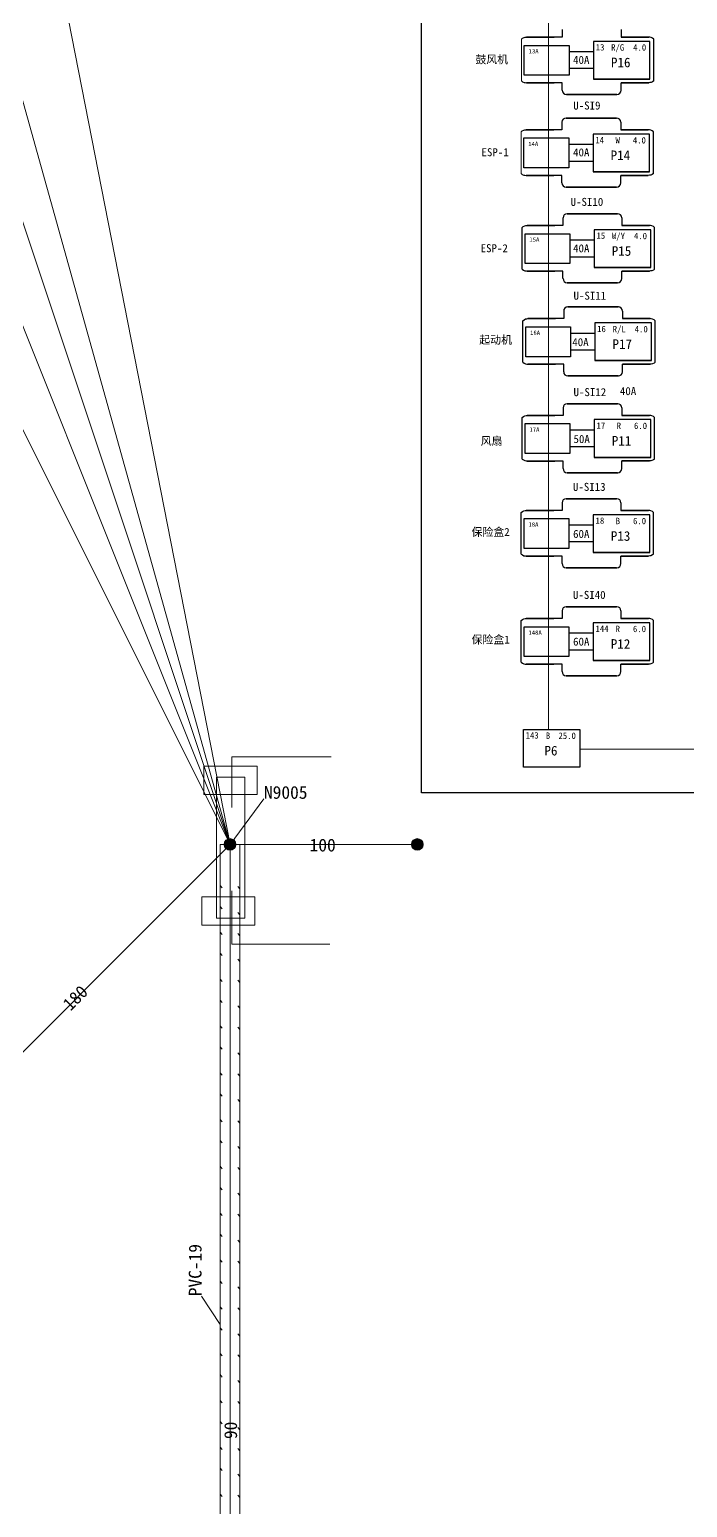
# Model space of a CAD drawing. Header units: millimetres. Extents: x 6 to 3615, y -854 to 0.
# Drawn here: x 1206.7 to 1347.3, y -501.8 to -186.1 of the extents above; entities that cross this region are included whole.
import ezdxf

# ---------------------------------------------------------------- set-up
doc = ezdxf.new("R2010")
doc.units = ezdxf.units.MM
doc.styles.add('4eff5b8b_Style', font='simfang.ttf')

msp = doc.modelspace()

# ---------------------------------------------------------------- hatches: boundary and pattern name
h = msp.add_hatch(color=256)
edge = h.paths.add_edge_path()
edge.add_arc((1249.56, -360.19), 1.25, 0, 360)
h = msp.add_hatch(color=256)
edge = h.paths.add_edge_path()
edge.add_arc((1249.56, -360.19), 1.25, 0, 360)
h = msp.add_hatch(color=256)
edge = h.paths.add_edge_path()
edge.add_arc((1289.56, -360.19), 1.25, 0, 360)
h = msp.add_hatch(color=256)
edge = h.paths.add_edge_path()
edge.add_arc((1289.56, -360.19), 1.25, 0, 360)

# ---------------------------------------------------------------- linework, layer by layer
at = {"linetype": 'Continuous', "lineweight": 30}
for p, q in [((1339.25, -188.65), (1327.16, -188.65)), ((1327.16, -188.65), (1327.16, -196.71)), ((1339.25, -196.71), (1339.25, -188.65)), ((1312.41, -195.87), (1312.41, -189.5)), ((1312.41, -189.5), (1321.96, -189.5)), ((1321.96, -189.5), (1321.96, -195.87)), ((1321.96, -195.87), (1312.41, -195.87)), ((1321.96, -195.87), (1321.96, -195.87)), ((1327.16, -196.71), (1339.25, -196.71)), ((1327.16, -196.71), (1327.16, -196.71)), ((1312.33, -215.66), (1312.33, -209.29)), ((1312.33, -209.29), (1321.89, -209.29)), ((1321.89, -209.29), (1321.89, -215.66)), ((1339.17, -208.45), (1327.09, -208.45)), ((1327.09, -208.45), (1327.09, -216.51)), ((1339.17, -216.51), (1339.17, -208.45)), ((1321.89, -215.66), (1312.33, -215.66)), ((1321.89, -215.66), (1321.89, -215.66)), ((1327.09, -216.51), (1339.17, -216.51)), ((1327.09, -216.51), (1327.09, -216.51)), ((1312.57, -236.09), (1312.57, -229.73)), ((1312.57, -229.73), (1322.12, -229.73)), ((1322.12, -229.73), (1322.12, -236.09)), ((1339.41, -228.88), (1327.33, -228.88)), ((1327.33, -228.88), (1327.33, -236.94)), ((1339.41, -236.94), (1339.41, -228.88)), ((1322.12, -236.09), (1312.57, -236.09)), ((1322.12, -236.09), (1322.12, -236.09)), ((1327.33, -236.94), (1339.41, -236.94)), ((1327.33, -236.94), (1327.33, -236.94)), ((1339.56, -248.79), (1327.47, -248.79)), ((1327.47, -248.79), (1327.47, -256.85)), ((1339.56, -256.85), (1339.56, -248.79)), ((1312.72, -256), (1312.72, -249.64)), ((1312.72, -249.64), (1322.27, -249.64)), ((1322.27, -249.64), (1322.27, -256)), ((1322.27, -256), (1312.72, -256)), ((1322.27, -256), (1322.27, -256)), ((1327.47, -256.85), (1339.56, -256.85)), ((1327.47, -256.85), (1327.47, -256.85)), ((1312.58, -276.67), (1312.58, -270.3)), ((1312.58, -270.3), (1322.13, -270.3)), ((1322.13, -270.3), (1322.13, -276.67)), ((1339.42, -269.45), (1327.34, -269.45)), ((1327.34, -269.45), (1327.34, -277.51)), ((1339.42, -277.51), (1339.42, -269.45)), ((1322.13, -276.67), (1312.58, -276.67)), ((1322.13, -276.67), (1322.13, -276.67)), ((1327.34, -277.51), (1339.42, -277.51)), ((1327.34, -277.51), (1327.34, -277.51)), ((1339.21, -289.75), (1327.12, -289.75)), ((1327.12, -289.75), (1327.12, -297.81)), ((1339.21, -297.81), (1339.21, -289.75)), ((1312.37, -296.96), (1312.37, -290.6)), ((1312.37, -290.6), (1321.92, -290.6)), ((1321.92, -290.6), (1321.92, -296.96)), ((1321.92, -296.96), (1312.37, -296.96)), ((1321.92, -296.96), (1321.92, -296.96)), ((1327.12, -297.81), (1339.21, -297.81)), ((1327.12, -297.81), (1327.12, -297.81)), ((1312.37, -320.05), (1312.37, -313.68)), ((1312.37, -313.68), (1321.92, -313.68)), ((1321.92, -313.68), (1321.92, -320.05)), ((1339.21, -312.84), (1327.12, -312.84)), ((1327.12, -312.84), (1327.12, -320.89)), ((1339.21, -320.89), (1339.21, -312.84)), ((1321.92, -320.05), (1312.37, -320.05)), ((1321.92, -320.05), (1321.92, -320.05)), ((1327.12, -320.89), (1339.21, -320.89)), ((1327.12, -320.89), (1327.12, -320.89))]:
    msp.add_line(p, q, dxfattribs=at)
at = {"linetype": 'Continuous', "lineweight": 13}
for p, q in [((1244, -349.51), (1244, -343.45)), ((1244, -343.45), (1255.37, -343.45)), ((1255.37, -343.45), (1255.37, -349.51)), ((1252.72, -345.8), (1246.65, -345.8)), ((1246.65, -345.8), (1246.65, -375.92)), ((1252.72, -375.92), (1252.72, -345.8)), ((1252.72, -345.8), (1252.72, -345.8)), ((1255.37, -349.51), (1244, -349.51)), ((1255.37, -349.51), (1255.37, -349.51)), ((1243.52, -377.42), (1243.52, -371.36)), ((1243.52, -371.36), (1254.89, -371.36)), ((1254.89, -371.36), (1254.89, -377.42)), ((1254.89, -377.42), (1243.52, -377.42)), ((1246.65, -375.92), (1252.72, -375.92)), ((1254.89, -377.42), (1254.89, -377.42))]:
    msp.add_line(p, q, dxfattribs=at)
at = {"linetype": 'Continuous', "lineweight": 30}
for points in [[(1525.25, -486.01), (1371.89, -486.01), (1371.73, -349.18), (1290.48, -349.18), (1290.48, -77.05), (1525.25, -77.05), (1525.25, -486.01)], [(1320.51, -186.13), (1320.51, -187.74), (1312.87, -187.74), (1318.77, -187.74)], [(1333.08, -186.13), (1333.08, -187.74), (1338.98, -187.74), (1333.08, -187.74)], [(1311.79, -188.17), (1312.04, -187.96), (1312.36, -187.82), (1312.61, -187.76), (1312.87, -187.74)], [(1339.25, -196.71), (1327.16, -196.71), (1339.25, -196.71), (1339.25, -188.65), (1327.16, -188.65), (1327.16, -196.71)], [(1340.06, -188.17), (1339.81, -187.96), (1339.48, -187.82), (1339.23, -187.76), (1338.98, -187.74)], [(1340.06, -197.06), (1340.06, -188.17)], [(1321.96, -195.87), (1312.41, -195.87), (1312.41, -189.5), (1321.96, -189.5), (1321.96, -195.87)], [(1327.16, -190.9), (1321.96, -190.9)], [(1326.5, -190.9), (1324.19, -190.9)], [(1327.16, -194.48), (1321.96, -194.48)], [(1311.8, -197.06), (1312.05, -197.27), (1312.38, -197.41), (1312.62, -197.46), (1312.88, -197.48)], [(1320.51, -199.1), (1320.51, -197.48), (1312.87, -197.48), (1318.77, -197.48)], [(1333.08, -199.09), (1333.08, -197.48), (1338.98, -197.48), (1333.08, -197.48)], [(1340.06, -197.06), (1339.81, -197.27), (1339.48, -197.41), (1339.23, -197.46), (1338.98, -197.48)], [(1321.41, -199.99), (1332.15, -199.99), (1321.41, -199.99)], [(1321.33, -205.03), (1332.07, -205.03), (1321.33, -205.03)], [(1311.71, -207.97), (1311.96, -207.76), (1312.29, -207.61), (1312.53, -207.55), (1312.79, -207.54)], [(1320.43, -205.92), (1320.43, -207.54), (1312.79, -207.54), (1318.69, -207.54)], [(1333, -205.93), (1333, -207.54), (1338.9, -207.54), (1333, -207.54)], [(1339.98, -207.97), (1339.73, -207.76), (1339.41, -207.61), (1339.16, -207.56), (1338.9, -207.54)], [(1339.98, -216.85), (1339.98, -207.97)], [(1321.89, -215.66), (1312.33, -215.66), (1312.33, -209.29), (1321.89, -209.29), (1321.89, -215.66)], [(1327.09, -210.69), (1321.89, -210.69)], [(1326.43, -210.69), (1324.11, -210.69)], [(1339.17, -216.51), (1327.09, -216.51), (1339.17, -216.51), (1339.17, -208.45), (1327.09, -208.45), (1327.09, -216.51)], [(1327.09, -214.28), (1321.89, -214.28)], [(1311.72, -216.85), (1311.98, -217.06), (1312.3, -217.2), (1312.55, -217.26), (1312.8, -217.28)], [(1320.43, -218.89), (1320.43, -217.28), (1312.79, -217.28), (1318.69, -217.28)], [(1333, -218.89), (1333, -217.28), (1338.9, -217.28), (1333, -217.28)], [(1339.98, -216.85), (1339.73, -217.06), (1339.41, -217.2), (1339.16, -217.26), (1338.9, -217.28)], [(1321.33, -219.78), (1332.07, -219.78), (1321.33, -219.78)], [(1320.67, -226.36), (1320.67, -227.97), (1313.03, -227.97), (1318.93, -227.97)], [(1321.57, -225.46), (1332.31, -225.46), (1321.57, -225.46)], [(1333.24, -226.36), (1333.24, -227.97), (1339.15, -227.97), (1333.24, -227.97)], [(1311.95, -228.4), (1312.2, -228.19), (1312.53, -228.04), (1312.77, -227.98), (1313.03, -227.97)], [(1311.96, -237.28), (1311.95, -228.4)], [(1322.12, -236.09), (1312.57, -236.09), (1312.57, -229.73), (1322.12, -229.73), (1322.12, -236.09)], [(1339.41, -236.94), (1327.33, -236.94), (1339.41, -236.94), (1339.41, -228.88), (1327.33, -228.88), (1327.33, -236.94)], [(1340.22, -228.4), (1339.97, -228.19), (1339.65, -228.04), (1339.4, -227.99), (1339.15, -227.97)], [(1340.22, -237.28), (1340.22, -228.4)], [(1327.33, -231.12), (1322.12, -231.12)], [(1326.67, -231.12), (1324.35, -231.12)], [(1327.33, -234.71), (1322.12, -234.71)], [(1311.96, -237.28), (1312.22, -237.49), (1312.54, -237.64), (1312.79, -237.69), (1313.04, -237.71)], [(1320.67, -239.32), (1320.67, -237.71), (1313.03, -237.71), (1318.93, -237.71)], [(1333.24, -239.32), (1333.24, -237.71), (1339.15, -237.71), (1333.24, -237.71)], [(1340.22, -237.28), (1339.97, -237.49), (1339.65, -237.64), (1339.4, -237.69), (1339.15, -237.71)], [(1321.57, -240.21), (1332.31, -240.21), (1321.57, -240.21)], [(1321.72, -245.37), (1332.46, -245.37), (1321.72, -245.37)], [(1312.1, -248.31), (1312.35, -248.1), (1312.67, -247.95), (1312.92, -247.9), (1313.18, -247.88)], [(1312.11, -257.19), (1312.1, -248.31)], [(1320.82, -246.27), (1320.82, -247.88), (1313.18, -247.88), (1319.08, -247.88)], [(1339.56, -256.85), (1327.47, -256.85), (1339.56, -256.85), (1339.56, -248.79), (1327.47, -248.79), (1327.47, -256.85)], [(1333.39, -246.27), (1333.39, -247.88), (1339.29, -247.88), (1333.39, -247.88)], [(1340.37, -248.31), (1340.12, -248.1), (1339.79, -247.96), (1339.54, -247.9), (1339.29, -247.88)], [(1340.37, -257.19), (1340.37, -248.31)], [(1322.27, -256), (1312.72, -256), (1312.72, -249.64), (1322.27, -249.64), (1322.27, -256)], [(1327.47, -251.03), (1322.27, -251.03)], [(1326.81, -251.03), (1324.5, -251.03)], [(1327.47, -254.62), (1322.27, -254.62)], [(1312.11, -257.19), (1312.37, -257.4), (1312.69, -257.55), (1312.93, -257.6), (1313.19, -257.62)], [(1320.82, -259.23), (1320.82, -257.62), (1313.18, -257.62), (1319.08, -257.62)], [(1333.39, -259.23), (1333.39, -257.62), (1339.29, -257.62), (1333.39, -257.62)], [(1340.37, -257.19), (1340.12, -257.4), (1339.79, -257.55), (1339.54, -257.6), (1339.29, -257.62)], [(1321.72, -260.12), (1332.46, -260.12), (1321.72, -260.12)], [(1320.68, -266.93), (1320.68, -268.54), (1313.04, -268.54), (1318.94, -268.54)], [(1321.58, -266.04), (1332.32, -266.04), (1321.58, -266.04)], [(1333.25, -266.93), (1333.25, -268.54), (1339.15, -268.54), (1333.25, -268.54)], [(1311.96, -268.97), (1312.21, -268.76), (1312.54, -268.62), (1312.78, -268.56), (1313.04, -268.54)], [(1311.97, -277.86), (1311.96, -268.97)], [(1322.13, -276.67), (1312.58, -276.67), (1312.58, -270.3), (1322.13, -270.3), (1322.13, -276.67)], [(1339.42, -277.51), (1327.34, -277.51), (1339.42, -277.51), (1339.42, -269.45), (1327.34, -269.45), (1327.34, -277.51)], [(1340.23, -268.97), (1339.98, -268.76), (1339.66, -268.62), (1339.41, -268.56), (1339.15, -268.54)], [(1340.23, -277.86), (1340.23, -268.97)], [(1327.34, -271.7), (1322.13, -271.7)], [(1326.67, -271.7), (1324.36, -271.7)], [(1327.34, -275.28), (1322.13, -275.28)], [(1311.97, -277.86), (1312.23, -278.07), (1312.55, -278.21), (1312.8, -278.27), (1313.05, -278.28)], [(1320.68, -279.9), (1320.68, -278.29), (1313.04, -278.29), (1318.94, -278.29)], [(1321.58, -280.79), (1332.32, -280.79), (1321.58, -280.79)], [(1333.25, -279.89), (1333.25, -278.28), (1339.15, -278.28), (1333.25, -278.28)], [(1340.23, -277.86), (1339.98, -278.07), (1339.66, -278.21), (1339.41, -278.27), (1339.15, -278.28)], [(1320.47, -287.23), (1320.47, -288.84), (1312.83, -288.84), (1318.73, -288.84)], [(1321.37, -286.34), (1332.11, -286.34), (1321.37, -286.34)], [(1333.04, -287.23), (1333.04, -288.84), (1338.94, -288.84), (1333.04, -288.84)], [(1311.75, -289.27), (1312, -289.06), (1312.32, -288.91), (1312.57, -288.86), (1312.83, -288.84)], [(1311.76, -298.16), (1311.75, -289.27)], [(1339.21, -297.81), (1327.12, -297.81), (1339.21, -297.81), (1339.21, -289.75), (1327.12, -289.75), (1327.12, -297.81)], [(1340.02, -289.27), (1339.77, -289.06), (1339.45, -288.92), (1339.2, -288.86), (1338.94, -288.84)], [(1340.02, -298.16), (1340.02, -289.27)], [(1321.92, -296.96), (1312.37, -296.96), (1312.37, -290.6), (1321.92, -290.6), (1321.92, -296.96)], [(1327.12, -292), (1321.92, -292)], [(1326.46, -292), (1324.15, -292)], [(1327.12, -295.58), (1321.92, -295.58)], [(1311.76, -298.16), (1312.02, -298.36), (1312.34, -298.51), (1312.59, -298.56), (1312.84, -298.58)], [(1320.47, -300.19), (1320.47, -298.58), (1312.83, -298.58), (1318.73, -298.58)], [(1333.04, -300.19), (1333.04, -298.58), (1338.94, -298.58), (1333.04, -298.58)], [(1340.02, -298.16), (1339.77, -298.36), (1339.45, -298.51), (1339.2, -298.56), (1338.94, -298.58)], [(1321.37, -301.09), (1332.11, -301.09), (1321.37, -301.09)], [(1311.75, -312.35), (1312, -312.14), (1312.32, -312), (1312.57, -311.94), (1312.83, -311.92)], [(1311.76, -321.24), (1311.75, -312.35)], [(1320.47, -310.31), (1320.47, -311.92), (1312.83, -311.92), (1318.73, -311.92)], [(1321.37, -309.42), (1332.11, -309.42), (1321.37, -309.42)], [(1333.04, -310.32), (1333.04, -311.92), (1338.94, -311.92), (1333.04, -311.92)], [(1340.02, -312.36), (1339.77, -312.15), (1339.45, -312), (1339.2, -311.94), (1338.94, -311.92)], [(1340.02, -321.24), (1340.02, -312.36)], [(1321.92, -320.05), (1312.37, -320.05), (1312.37, -313.68), (1321.92, -313.68), (1321.92, -320.05)], [(1327.12, -315.08), (1321.92, -315.08)], [(1326.46, -315.08), (1324.15, -315.08)], [(1339.21, -320.89), (1327.12, -320.89), (1339.21, -320.89), (1339.21, -312.84), (1327.12, -312.84), (1327.12, -320.89)], [(1327.12, -318.66), (1321.92, -318.66)], [(1311.76, -321.24), (1312.02, -321.45), (1312.34, -321.59), (1312.59, -321.65), (1312.84, -321.66)], [(1320.47, -323.28), (1320.47, -321.67), (1312.83, -321.67), (1318.73, -321.67)], [(1333.04, -323.28), (1333.04, -321.66), (1338.94, -321.66), (1333.04, -321.66)], [(1340.02, -321.24), (1339.77, -321.45), (1339.45, -321.59), (1339.2, -321.65), (1338.94, -321.66)], [(1321.37, -324.17), (1332.11, -324.17), (1321.37, -324.17)], [(1324.27, -335.62), (1324.27, -343.66), (1312.21, -343.66), (1312.21, -335.62), (1324.27, -335.62)]]:
    msp.add_lwpolyline(points, dxfattribs=at)
at = {"linetype": 'Continuous', "lineweight": 13}
for points in [[(1204.56, -130.19), (1249.56, -360.19)], [(1189.56, -145.19), (1249.56, -360.19)], [(1317.61, -303.18), (1317.61, -151.76)], [(1184.56, -165.19), (1249.56, -360.19)], [(1179.56, -185.19), (1249.56, -360.19)], [(1311.8, -197.06), (1311.79, -188.17)], [(1311.72, -216.85), (1311.71, -207.97)], [(1174.56, -210.19), (1249.56, -360.19)], [(1317.61, -299.75), (1317.61, -335.62)], [(1440.35, -339.84), (1324.27, -339.84)], [(1271.17, -341.49), (1249.95, -341.49), (1249.95, -352.29)], [(1249.56, -360.19), (1256.81, -350.44)], [(1184.56, -425.19), (1249.56, -360.19)], [(1249.56, -565.19), (1249.56, -360.19)], [(1249.56, -360.19), (1289.56, -360.19)], [(1270.85, -381.46), (1249.95, -381.46), (1249.95, -370.09)], [(1247.48, -462.69), (1243.48, -456.69)]]:
    msp.add_lwpolyline(points, dxfattribs=at)
at = {"linetype": 'Continuous', "lineweight": 30}
for points in [[(1327.16, -196.71), (1339.25, -196.71), (1339.25, -188.65), (1327.16, -188.65), (1327.16, -196.71)], [(1321.96, -195.87), (1312.41, -195.87), (1312.41, -189.5), (1321.96, -189.5), (1321.96, -195.87)], [(1321.89, -215.66), (1312.33, -215.66), (1312.33, -209.29), (1321.89, -209.29), (1321.89, -215.66)], [(1327.09, -216.51), (1339.17, -216.51), (1339.17, -208.45), (1327.09, -208.45), (1327.09, -216.51)], [(1322.12, -236.09), (1312.57, -236.09), (1312.57, -229.73), (1322.12, -229.73), (1322.12, -236.09)], [(1327.33, -236.94), (1339.41, -236.94), (1339.41, -228.88), (1327.33, -228.88), (1327.33, -236.94)], [(1327.47, -256.85), (1339.56, -256.85), (1339.56, -248.79), (1327.47, -248.79), (1327.47, -256.85)], [(1322.27, -256), (1312.72, -256), (1312.72, -249.64), (1322.27, -249.64), (1322.27, -256)], [(1322.13, -276.67), (1312.58, -276.67), (1312.58, -270.3), (1322.13, -270.3), (1322.13, -276.67)], [(1327.34, -277.51), (1339.42, -277.51), (1339.42, -269.45), (1327.34, -269.45), (1327.34, -277.51)], [(1327.12, -297.81), (1339.21, -297.81), (1339.21, -289.75), (1327.12, -289.75), (1327.12, -297.81)], [(1321.92, -296.96), (1312.37, -296.96), (1312.37, -290.6), (1321.92, -290.6), (1321.92, -296.96)], [(1321.92, -320.05), (1312.37, -320.05), (1312.37, -313.68), (1321.92, -313.68), (1321.92, -320.05)], [(1327.12, -320.89), (1339.21, -320.89), (1339.21, -312.84), (1327.12, -312.84), (1327.12, -320.89)]]:
    msp.add_lwpolyline(points, close=True, dxfattribs=at)
at = {"linetype": 'Continuous', "lineweight": 13}
for points in [[(1255.37, -349.51), (1244, -349.51), (1244, -343.45), (1255.37, -343.45), (1255.37, -349.51)], [(1252.72, -345.8), (1246.65, -345.8), (1246.65, -375.92), (1252.72, -375.92), (1252.72, -345.8)], [(1254.89, -377.42), (1243.52, -377.42), (1243.52, -371.36), (1254.89, -371.36), (1254.89, -377.42)]]:
    msp.add_lwpolyline(points, close=True, dxfattribs=at)
at = {"linetype": 'Continuous', "lineweight": 0}
for points in [[(1251.64, -360.19), (1247.48, -360.19)], [(1247.48, -360.19), (1247.48, -365.19)], [(1251.64, -360.19), (1251.65, -365.19)], [(1247.48, -370.19), (1247.48, -365.19)], [(1251.65, -370.19), (1251.64, -365.19)], [(1247.48, -368.94), (1247.9, -369.44)], [(1251.65, -369.69), (1251.23, -369.19)], [(1247.48, -375.19), (1247.48, -370.19)], [(1251.65, -375.19), (1251.64, -370.19)], [(1247.48, -373.44), (1247.9, -373.94)], [(1247.48, -380.19), (1247.48, -375.19)], [(1251.65, -375.19), (1251.23, -374.69)], [(1251.65, -380.19), (1251.64, -375.19)], [(1247.48, -378.94), (1247.9, -379.44)], [(1247.48, -385.19), (1247.48, -380.19)], [(1251.65, -379.69), (1251.23, -379.19)], [(1251.65, -385.19), (1251.64, -380.19)], [(1247.48, -383.44), (1247.9, -383.94)], [(1251.65, -385.19), (1251.23, -384.69)], [(1247.48, -390.19), (1247.48, -385.19)], [(1251.65, -390.19), (1251.64, -385.19)], [(1247.48, -388.94), (1247.9, -389.44)], [(1247.48, -395.19), (1247.48, -390.19)], [(1251.65, -389.69), (1251.23, -389.19)], [(1251.65, -395.19), (1251.64, -390.19)], [(1247.48, -393.44), (1247.9, -393.94)], [(1247.48, -400.19), (1247.48, -395.19)], [(1251.65, -395.19), (1251.23, -394.69)], [(1251.65, -400.19), (1251.64, -395.19)], [(1247.48, -398.94), (1247.9, -399.44)], [(1247.48, -405.19), (1247.48, -400.19)], [(1251.65, -399.69), (1251.23, -399.19)], [(1251.65, -405.19), (1251.64, -400.19)], [(1247.48, -403.44), (1247.9, -403.94)], [(1247.48, -410.19), (1247.48, -405.19)], [(1251.65, -405.19), (1251.23, -404.69)], [(1251.65, -410.19), (1251.64, -405.19)], [(1247.48, -408.94), (1247.9, -409.44)], [(1247.48, -415.19), (1247.48, -410.19)], [(1251.65, -409.69), (1251.23, -409.19)], [(1251.65, -415.19), (1251.64, -410.19)], [(1247.48, -413.44), (1247.9, -413.94)], [(1247.48, -420.19), (1247.48, -415.19)], [(1251.65, -415.19), (1251.23, -414.69)], [(1251.65, -420.19), (1251.64, -415.19)], [(1247.48, -418.94), (1247.9, -419.44)], [(1251.65, -419.69), (1251.23, -419.19)], [(1247.48, -425.19), (1247.48, -420.19)], [(1251.65, -425.19), (1251.64, -420.19)], [(1247.48, -423.44), (1247.9, -423.94)], [(1247.48, -430.19), (1247.48, -425.19)], [(1251.65, -425.19), (1251.23, -424.69)], [(1251.65, -430.19), (1251.64, -425.19)], [(1247.48, -428.94), (1247.9, -429.44)], [(1251.65, -429.69), (1251.23, -429.19)], [(1247.48, -435.19), (1247.48, -430.19)], [(1251.65, -435.19), (1251.64, -430.19)], [(1247.48, -433.44), (1247.9, -433.94)], [(1247.48, -440.19), (1247.48, -435.19)], [(1251.65, -435.19), (1251.23, -434.69)], [(1251.65, -440.19), (1251.64, -435.19)], [(1247.48, -438.94), (1247.9, -439.44)], [(1247.48, -445.19), (1247.48, -440.19)], [(1251.65, -439.69), (1251.23, -439.19)], [(1251.65, -445.19), (1251.64, -440.19)], [(1247.48, -443.44), (1247.9, -443.94)], [(1251.65, -445.19), (1251.23, -444.69)], [(1247.48, -450.19), (1247.48, -445.19)], [(1251.65, -450.19), (1251.64, -445.19)], [(1247.48, -448.94), (1247.9, -449.44)], [(1247.48, -455.19), (1247.48, -450.19)], [(1251.65, -449.69), (1251.23, -449.19)], [(1251.65, -455.19), (1251.64, -450.19)], [(1247.48, -453.44), (1247.9, -453.94)], [(1247.48, -460.19), (1247.48, -455.19)], [(1251.65, -455.19), (1251.23, -454.69)], [(1251.65, -460.19), (1251.64, -455.19)], [(1247.48, -458.94), (1247.9, -459.44)], [(1247.48, -465.19), (1247.48, -460.19)], [(1251.65, -459.69), (1251.23, -459.19)], [(1251.65, -465.19), (1251.64, -460.19)], [(1247.48, -463.44), (1247.9, -463.94)], [(1247.48, -470.19), (1247.48, -465.19)], [(1251.65, -465.19), (1251.23, -464.69)], [(1251.65, -470.19), (1251.64, -465.19)], [(1247.48, -468.94), (1247.9, -469.44)], [(1247.48, -475.19), (1247.48, -470.19)], [(1251.65, -469.69), (1251.23, -469.19)], [(1251.65, -475.19), (1251.64, -470.19)], [(1247.48, -473.44), (1247.9, -473.94)], [(1247.48, -480.19), (1247.48, -475.19)], [(1251.65, -475.19), (1251.23, -474.69)], [(1251.65, -480.19), (1251.64, -475.19)], [(1247.48, -478.94), (1247.9, -479.44)], [(1251.65, -479.69), (1251.23, -479.19)], [(1247.48, -485.19), (1247.48, -480.19)], [(1251.65, -485.19), (1251.64, -480.19)], [(1247.48, -483.44), (1247.9, -483.94)], [(1247.48, -490.19), (1247.48, -485.19)], [(1251.65, -485.19), (1251.23, -484.69)], [(1251.65, -490.19), (1251.64, -485.19)], [(1247.48, -488.94), (1247.9, -489.44)], [(1251.65, -489.69), (1251.23, -489.19)], [(1247.48, -495.19), (1247.48, -490.19)], [(1251.65, -495.19), (1251.64, -490.19)], [(1247.48, -493.44), (1247.9, -493.94)], [(1247.48, -500.19), (1247.48, -495.19)], [(1251.65, -495.19), (1251.23, -494.69)], [(1251.65, -500.19), (1251.64, -495.19)], [(1247.48, -498.94), (1247.9, -499.44)], [(1247.48, -505.19), (1247.48, -500.19)], [(1251.65, -499.69), (1251.23, -499.19)], [(1251.65, -505.19), (1251.64, -500.19)]]:
    msp.add_lwpolyline(points, dxfattribs=at)
at = {"linetype": 'Continuous', "lineweight": 13}
for centre in [(1249.56, -360.19), (1249.56, -360.19), (1249.56, -360.19), (1249.56, -360.19), (1289.56, -360.19), (1289.56, -360.19), (1289.56, -360.19), (1289.56, -360.19)]:
    msp.add_circle(centre, 1.25, dxfattribs=at)
at = {"linetype": 'Continuous', "lineweight": 30}
for centre, start, end in [((1321.4, -199.1), -180, -90), ((1332.19, -199.1), -90, 0), ((1321.32, -205.92), 90, -180), ((1332.11, -205.92), 0, 90), ((1321.32, -218.89), -180, -90), ((1332.11, -218.89), -90, 0), ((1321.57, -226.35), 90, -180), ((1332.35, -226.35), 0, 90), ((1321.57, -239.33), -180, -90), ((1332.35, -239.33), -90, 0), ((1321.71, -246.26), 90, -180), ((1332.5, -246.26), 0, 90), ((1321.71, -259.23), -180, -90), ((1332.5, -259.23), -90, 0), ((1321.57, -266.93), 90, -180), ((1332.36, -266.93), 0, 90), ((1321.57, -279.9), -180, -90), ((1332.36, -279.9), -90, 0), ((1321.36, -287.23), 90, -180), ((1332.15, -287.23), 0, 90), ((1321.36, -300.2), -180, -90), ((1332.15, -300.2), -90, 0), ((1321.36, -310.31), 90, -180), ((1332.15, -310.31), 0, 90), ((1321.36, -323.28), -180, -90), ((1332.15, -323.28), -90, 0)]:
    msp.add_arc(centre, 0.891, start, end, dxfattribs=at)

# ---------------------------------------------------------------- texts
at = {"linetype": 'Continuous', "style": '4eff5b8b_Style'}
for s, height, p in [('13', 1.367, (1327.67, -190.6)), ('R/G', 1.367, (1330.96, -190.63)), ('4.0', 1.367, (1335.66, -190.63)), ('鼓风机', 1.709, (1301.96, -193.37)), ('13A', 0.906, (1313.34, -191.21)), ('40A', 1.709, (1322.83, -193.46)), ('P16', 2.051, (1330.91, -194.18)), ('U-SI9', 1.709, (1322.87, -203.21)), ('ESP-1', 1.709, (1303.27, -213.18)), ('14A', 0.906, (1313.26, -211)), ('14', 1.367, (1327.59, -210.41)), ('W', 1.37, (1331.89, -210.46)), ('4.0', 1.367, (1335.59, -210.46)), ('40A', 1.709, (1322.83, -213.21)), ('P14', 2.051, (1330.84, -214.01)), ('U-SI10', 1.709, (1322.3, -223.79)), ('15', 1.367, (1327.83, -230.81)), ('W/Y', 1.367, (1331.12, -230.9)), ('4.0', 1.367, (1335.83, -230.9)), ('ESP-2', 1.709, (1303.08, -233.69)), ('15A', 0.906, (1313.5, -231.43)), ('40A', 1.709, (1322.83, -233.71)), ('P15', 2.051, (1331.08, -234.45)), ('U-SI11', 1.709, (1322.92, -243.83)), ('R/L', 1.367, (1331.29, -250.8)), ('起动机', 1.709, (1302.79, -253.26)), ('16A', 0.906, (1313.65, -251.34)), ('40A', 1.709, (1322.66, -253.75)), ('16', 1.367, (1327.97, -250.76)), ('P17', 2.051, (1331.24, -254.35)), ('4.0', 1.367, (1335.99, -250.8)), ('U-SI12', 1.709, (1322.92, -264.43)), ('40A', 1.709, (1332.83, -264.21)), ('17A', 0.906, (1313.51, -272.01)), ('17', 1.367, (1327.84, -271.4)), ('R', 1.37, (1332.14, -271.45)), ('6.0', 1.367, (1335.84, -271.45)), ('风扇', 1.709, (1303.1, -274.86)), ('50A', 1.709, (1322.92, -274.44)), ('P11', 2.051, (1331.09, -274.99)), ('U-SI13', 1.709, (1322.8, -284.66)), ('18', 1.367, (1327.63, -291.7)), ('B', 1.37, (1331.93, -291.78)), ('保险盒2', 1.709, (1301.14, -294.3)), ('18A', 0.906, (1313.3, -292.3)), ('60A', 1.709, (1322.83, -294.71)), ('P13', 2.051, (1330.88, -295.33)), ('6.0', 1.367, (1335.63, -291.78)), ('U-SI40', 1.709, (1322.8, -307.74)), ('保险盒1', 1.709, (1301.14, -317.29)), ('148A', 0.906, (1313.3, -315.39)), ('144', 1.367, (1327.62, -314.78)), ('R', 1.37, (1331.92, -314.84)), ('6.0', 1.367, (1335.62, -314.84)), ('60A', 1.709, (1322.83, -317.71)), ('P12', 2.051, (1330.87, -318.39)), ('143', 1.367, (1312.7, -337.57)), ('B', 1.37, (1317.01, -337.64)), ('25.0', 1.367, (1319.71, -337.64)), ('P6', 2.051, (1316.71, -341.18)), ('N9005', 2.734, (1256.81, -350.44)), ('100', 2.734, (1266.56, -361.69))]:
    msp.add_text(s, height=height, dxfattribs=at).set_placement(p)
for s, rotation, p in [('180', -315, (1215.5, -395.88)), ('PVC-19', -270, (1243.48, -456.69)), ('90', -270, (1251.06, -487.19))]:
    msp.add_text(s, height=2.734, rotation=rotation, dxfattribs=at).set_placement(p)

doc.saveas('drawing.dxf')
